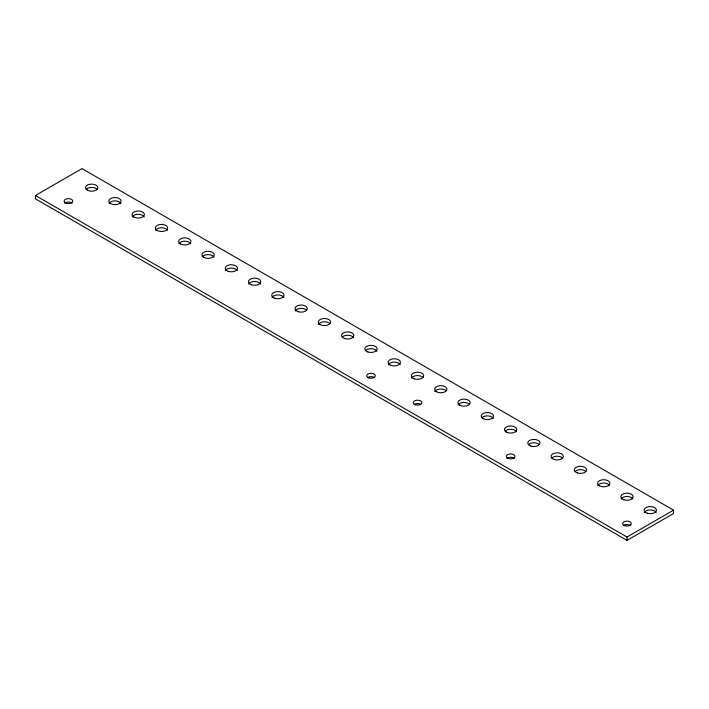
<?xml version="1.0" encoding="UTF-8"?>
<svg xmlns="http://www.w3.org/2000/svg" width="709" height="709" viewBox="0 0 709 709"><rect width="100%" height="100%" fill="white"/><g stroke="black" fill="none" stroke-linecap="round" stroke-linejoin="round"><path stroke-width="1.06" d="M35.45 195.489L81.996 168.618L673.55 510.152L673.55 513.511L627.004 540.382L35.45 198.848L35.45 195.489L627.004 537.023L673.55 510.152M627.004 537.023L627.004 540.382M644.313 512.589A6.168 3.563 0 0 1 650.277 509.948A6.168 3.563 0 0 1 656.233 512.589M621.04 499.145A6.168 3.563 0 0 1 627.004 496.504A6.168 3.563 0 0 1 632.96 499.145M597.767 485.709A6.168 3.563 0 0 1 603.731 483.068A6.168 3.563 0 0 1 609.687 485.709M575.105 471.414A6.168 3.563 0 0 1 585.802 471.414M551.832 457.979A6.168 3.563 0 0 1 562.521 457.979M528.559 444.543A6.168 3.563 0 0 1 539.248 444.543M505.287 431.099A6.168 3.563 0 0 1 511.437 429.353A6.168 3.563 0 0 1 516.595 431.958M482.014 417.663A6.168 3.563 0 0 1 488.164 415.917A6.168 3.563 0 0 1 493.322 418.523M458.12 405.087A6.168 3.563 0 0 1 463.278 402.473A6.168 3.563 0 0 1 469.429 404.227M434.847 391.652A6.168 3.563 0 0 1 440.005 389.037A6.168 3.563 0 0 1 446.156 390.792M411.574 378.216A6.168 3.563 0 0 1 416.732 375.602A6.168 3.563 0 0 1 422.883 377.356M388.302 364.772A6.168 3.563 0 0 1 394.257 362.131A6.168 3.563 0 0 1 400.222 364.772M365.64 350.476A6.168 3.563 0 0 1 371.791 348.731A6.168 3.563 0 0 1 376.949 351.336M342.367 337.041A6.168 3.563 0 0 1 348.518 335.295A6.168 3.563 0 0 1 353.676 337.901M318.474 324.465A6.168 3.563 0 0 1 323.632 321.851A6.168 3.563 0 0 1 329.782 323.605M295.201 311.029A6.168 3.563 0 0 1 300.359 308.415A6.168 3.563 0 0 1 306.51 310.17M271.928 297.585A6.168 3.563 0 0 1 277.893 294.953A6.168 3.563 0 0 1 283.848 297.585M248.655 284.149A6.168 3.563 0 0 1 254.611 281.508A6.168 3.563 0 0 1 260.575 284.149M225.382 270.714A6.168 3.563 0 0 1 231.338 268.073A6.168 3.563 0 0 1 237.302 270.714M202.721 256.419A6.168 3.563 0 0 1 208.871 254.664A6.168 3.563 0 0 1 214.029 257.278M178.828 243.843A6.168 3.563 0 0 1 184.792 241.202A6.168 3.563 0 0 1 190.756 243.843M155.555 230.407A6.168 3.563 0 0 1 161.519 227.766A6.168 3.563 0 0 1 167.484 230.407M132.282 216.963A6.168 3.563 0 0 1 138.246 214.322A6.168 3.563 0 0 1 144.202 216.963M109.009 203.527A6.168 3.563 0 0 1 114.973 200.886A6.168 3.563 0 0 1 120.929 203.527M86.347 189.232A6.168 3.563 0 0 1 97.044 189.232M623.291 525.706A4.289 2.473 0 0 1 630.718 525.706M506.917 458.519A4.289 2.473 0 0 1 514.344 458.519M414.508 404.263A4.289 2.473 0 0 1 420.561 404.263M367.953 377.383A4.289 2.473 0 0 1 374.015 377.383M64.714 203.217A4.289 2.473 0 0 1 72.132 203.217M647.193 513.236A6.168 3.563 0 0 0 656.445 510.152A6.168 3.563 0 0 0 647.193 507.059A6.168 3.563 0 0 0 647.193 513.236M623.92 499.792A6.168 3.563 0 0 0 633.172 496.708A6.168 3.563 0 0 0 623.92 493.624A6.168 3.563 0 0 0 623.92 499.792M599.362 485.789A6.168 3.563 0 0 0 609.687 484.194A6.168 3.563 0 0 0 602.127 479.833A6.168 3.563 0 0 0 599.362 485.789M577.365 472.921A6.168 3.563 0 0 0 586.627 469.837A6.168 3.563 0 0 0 577.365 466.752A6.168 3.563 0 0 0 577.365 472.921M554.092 459.485A6.168 3.563 0 0 0 563.354 456.401A6.168 3.563 0 0 0 554.092 453.317A6.168 3.563 0 0 0 554.092 459.485M530.819 446.05A6.168 3.563 0 0 0 540.081 442.965A6.168 3.563 0 0 0 530.819 439.872A6.168 3.563 0 0 0 530.819 446.05M506.27 432.047A6.168 3.563 0 0 0 516.595 430.443A6.168 3.563 0 0 0 509.035 426.082A6.168 3.563 0 0 0 506.27 432.047M482.989 418.602A6.168 3.563 0 0 0 493.322 417.007A6.168 3.563 0 0 0 485.762 412.647A6.168 3.563 0 0 0 482.989 418.602M459.716 405.167A6.168 3.563 0 0 0 470.04 403.572A6.168 3.563 0 0 0 462.49 399.211A6.168 3.563 0 0 0 459.716 405.167M436.443 391.731A6.168 3.563 0 0 0 446.767 390.136A6.168 3.563 0 0 0 439.208 385.767A6.168 3.563 0 0 0 436.443 391.731M414.446 378.863A6.168 3.563 0 0 0 423.707 375.779A6.168 3.563 0 0 0 414.446 372.686A6.168 3.563 0 0 0 414.446 378.863M391.173 365.427A6.168 3.563 0 0 0 400.434 362.334A6.168 3.563 0 0 0 391.173 359.25A6.168 3.563 0 0 0 391.173 365.427M367.9 351.983A6.168 3.563 0 0 0 377.161 348.899A6.168 3.563 0 0 0 367.9 345.815A6.168 3.563 0 0 0 367.9 351.983M344.627 338.548A6.168 3.563 0 0 0 353.88 335.463A6.168 3.563 0 0 0 344.627 332.379A6.168 3.563 0 0 0 344.627 338.548M320.078 324.545A6.168 3.563 0 0 0 330.403 322.95A6.168 3.563 0 0 0 322.843 318.589A6.168 3.563 0 0 0 320.078 324.545M298.081 311.676A6.168 3.563 0 0 0 307.334 308.592A6.168 3.563 0 0 0 298.081 305.508A6.168 3.563 0 0 0 298.081 311.676M274.8 298.241A6.168 3.563 0 0 0 284.061 295.157A6.168 3.563 0 0 0 274.8 292.064A6.168 3.563 0 0 0 274.8 298.241M251.527 284.796A6.168 3.563 0 0 0 260.788 281.712A6.168 3.563 0 0 0 251.527 278.628A6.168 3.563 0 0 0 251.527 284.796M228.254 271.361A6.168 3.563 0 0 0 237.515 268.277A6.168 3.563 0 0 0 228.254 265.193A6.168 3.563 0 0 0 228.254 271.361M203.705 257.358A6.168 3.563 0 0 0 214.029 255.763A6.168 3.563 0 0 0 206.47 251.403A6.168 3.563 0 0 0 203.705 257.358M180.432 243.923A6.168 3.563 0 0 0 190.756 242.327A6.168 3.563 0 0 0 183.197 237.958A6.168 3.563 0 0 0 180.432 243.923M157.159 230.487A6.168 3.563 0 0 0 167.484 228.892A6.168 3.563 0 0 0 159.924 224.523A6.168 3.563 0 0 0 157.159 230.487M133.877 217.051A6.168 3.563 0 0 0 144.202 215.447A6.168 3.563 0 0 0 136.651 211.087A6.168 3.563 0 0 0 133.877 217.051M110.604 203.607A6.168 3.563 0 0 0 120.929 202.012A6.168 3.563 0 0 0 113.369 197.651A6.168 3.563 0 0 0 110.604 203.607M87.331 190.172A6.168 3.563 0 0 0 97.656 188.576A6.168 3.563 0 0 0 90.096 184.216A6.168 3.563 0 0 0 87.331 190.172M624.859 525.724A4.289 2.473 0 0 0 631.285 523.588A4.289 2.473 0 0 0 624.859 521.443A4.289 2.473 0 0 0 624.859 525.724M508.486 458.546A4.289 2.473 0 0 0 514.92 456.401A4.289 2.473 0 0 0 508.486 454.256A4.289 2.473 0 0 0 508.486 458.546M415.394 404.795A4.289 2.473 0 0 0 421.82 402.65A4.289 2.473 0 0 0 415.394 400.505A4.289 2.473 0 0 0 415.394 404.795M368.84 377.915A4.289 2.473 0 0 0 375.274 375.779A4.289 2.473 0 0 0 368.84 373.634A4.289 2.473 0 0 0 368.84 377.915M66.283 203.235A4.289 2.473 0 0 0 72.708 201.09A4.289 2.473 0 0 0 66.283 198.945A4.289 2.473 0 0 0 66.283 203.235"/></g></svg>
